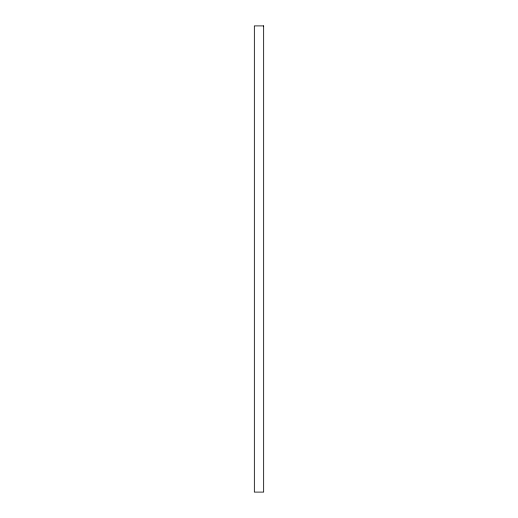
<?xml version="1.0" encoding="UTF-8"?>
<svg xmlns="http://www.w3.org/2000/svg" width="518" height="518" viewBox="0 0 518 518"><rect width="100%" height="100%" fill="white"/><g stroke="black" fill="none" stroke-linecap="round" stroke-linejoin="round"><path stroke-width="0.78" d="M263.662 25.9L254.338 25.9L254.338 492.1L263.662 492.1L263.662 25.9"/></g></svg>
